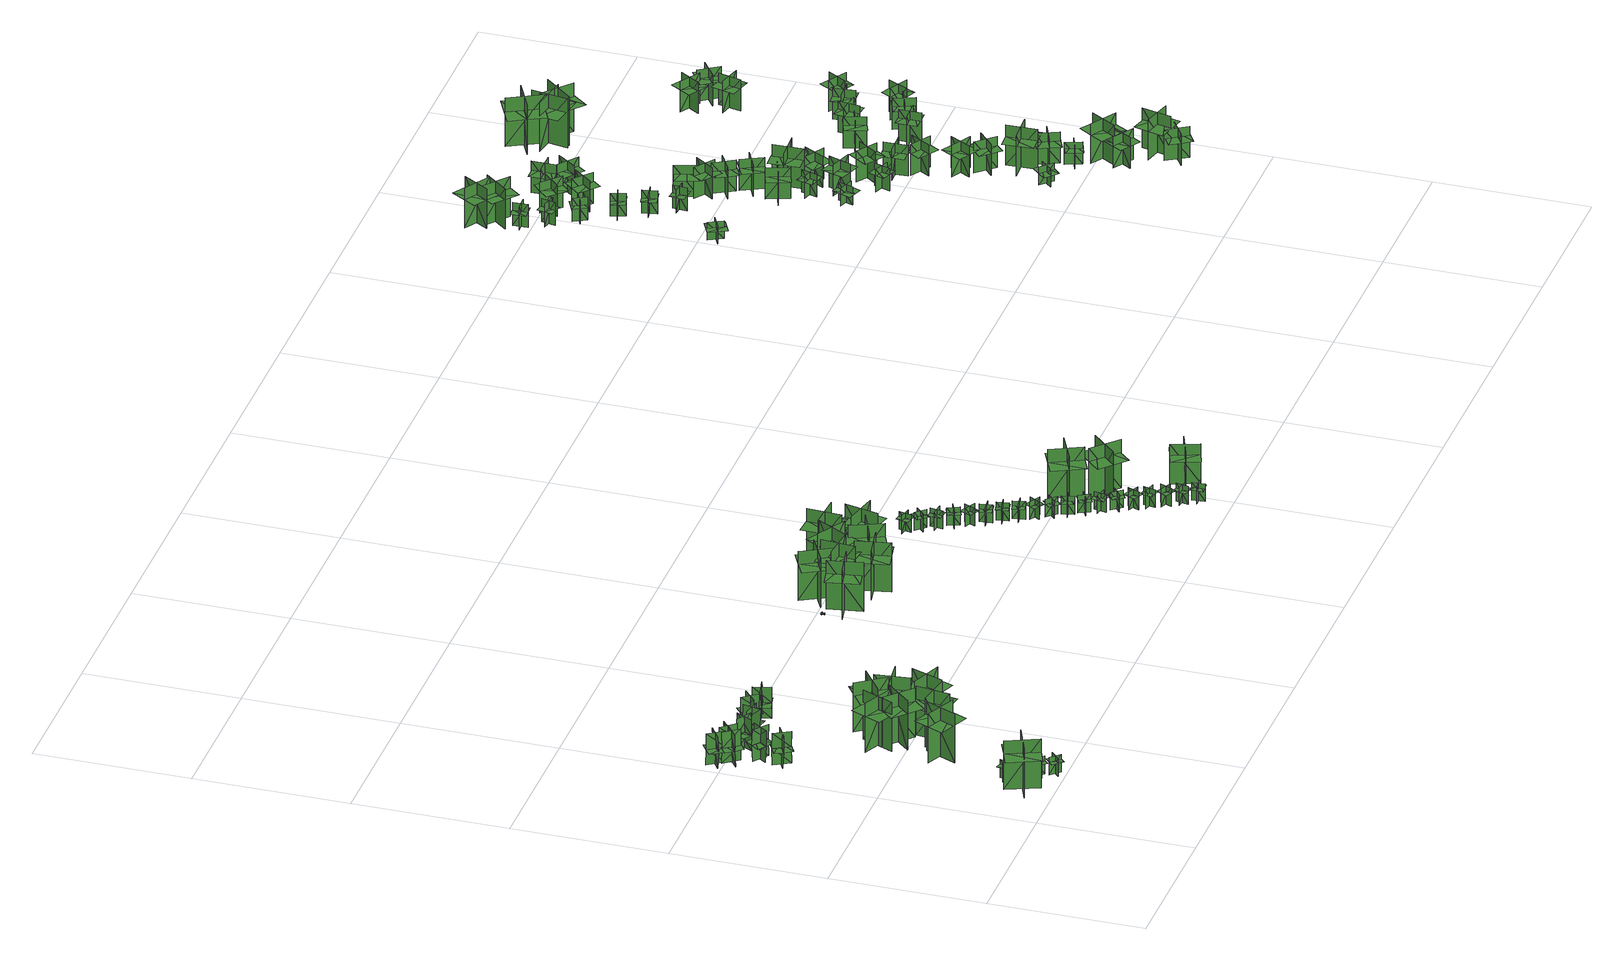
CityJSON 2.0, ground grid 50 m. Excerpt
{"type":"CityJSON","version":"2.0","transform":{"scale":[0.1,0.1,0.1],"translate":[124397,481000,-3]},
"CityObjects":{
"tree1":{"type":"SolitaryVegetationObject","geometry":[{"type":"MultiSurface","lod":"1","boundaries":[[[0,1,2]],[[0,2,3]],[[4,5,6]],[[4,6,7]],[[8,9,10]],[[8,10,11]],[[8,11,12]],[[8,12,13]]]}]},
"tree2":{"type":"SolitaryVegetationObject","geometry":[{"type":"MultiSurface","lod":"1","boundaries":[[[14,15,16]],[[14,16,17]],[[18,19,20]],[[18,20,21]],[[22,23,24]],[[22,24,25]],[[22,25,26]],[[22,26,27]]]}]},
"tree3":{"type":"SolitaryVegetationObject","geometry":[{"type":"MultiSurface","lod":"1","boundaries":[[[28,29,30]],[[28,30,31]],[[32,33,34]],[[32,34,35]],[[36,37,38]],[[36,38,39]],[[36,39,40]],[[36,40,41]]]}]},
"tree4":{"type":"SolitaryVegetationObject","geometry":[{"type":"MultiSurface","lod":"1","boundaries":[[[42,43,44]],[[42,44,45]],[[46,47,48]],[[46,48,49]],[[50,51,52]],[[50,52,53]],[[50,53,54]],[[50,54,55]]]}]},
"tree5":{"type":"SolitaryVegetationObject","geometry":[{"type":"MultiSurface","lod":"1","boundaries":[[[56,57,58]],[[56,58,59]],[[60,61,62]],[[60,62,63]],[[64,65,66]],[[64,66,67]],[[64,67,68]],[[64,68,69]]]}]},
"tree6":{"type":"SolitaryVegetationObject","geometry":[{"type":"MultiSurface","lod":"1","boundaries":[[[70,71,72]],[[70,72,73]],[[74,75,76]],[[74,76,77]],[[78,79,75]],[[78,75,74]],[[80,81,71]],[[80,71,70]],[[70,71,82]],[[70,82,83]],[[70,84,85]],[[70,85,71]]]}]},
"tree7":{"type":"SolitaryVegetationObject","geometry":[{"type":"MultiSurface","lod":"1","boundaries":[[[86,87,88]],[[86,88,89]],[[90,91,92]],[[90,92,93]],[[94,95,91]],[[94,91,90]],[[96,97,87]],[[96,87,86]],[[86,87,98]],[[86,98,99]],[[86,100,101]],[[86,101,87]]]}]},
"tree8":{"type":"SolitaryVegetationObject","geometry":[{"type":"MultiSurface","lod":"1","boundaries":[[[102,103,104]],[[102,104,105]],[[106,107,108]],[[106,108,109]],[[110,111,107]],[[110,107,106]],[[112,113,103]],[[112,103,102]],[[102,103,114]],[[102,114,115]],[[102,116,117]],[[102,117,103]]]}]},
"tree9":{"type":"SolitaryVegetationObject","geometry":[{"type":"MultiSurface","lod":"1","boundaries":[[[118,119,120]],[[118,120,121]],[[122,123,124]],[[122,124,125]],[[126,127,123]],[[126,123,122]],[[128,129,119]],[[128,119,118]],[[118,119,130]],[[118,130,131]],[[118,132,133]],[[118,133,119]]]}]},
"tree10":{"type":"SolitaryVegetationObject","geometry":[{"type":"MultiSurface","lod":"1","boundaries":[[[134,135,136]],[[134,136,137]],[[138,139,140]],[[138,140,141]],[[142,143,139]],[[142,139,138]],[[144,145,135]],[[144,135,134]],[[134,135,146]],[[134,146,147]],[[134,148,149]],[[134,149,135]]]}]},
"tree11":{"type":"SolitaryVegetationObject","geometry":[{"type":"MultiSurface","lod":"1","boundaries":[[[150,151,152]],[[150,152,153]],[[154,155,156]],[[154,156,157]],[[158,159,160]],[[158,160,161]],[[158,161,162]],[[158,162,163]]]}]},
"tree12":{"type":"SolitaryVegetationObject","geometry":[{"type":"MultiSurface","lod":"1","boundaries":[[[164,165,166]],[[164,166,167]],[[168,169,170]],[[168,170,171]],[[172,173,169]],[[172,169,168]],[[174,175,165]],[[174,165,164]],[[164,165,176]],[[164,176,177]],[[164,178,179]],[[164,179,165]]]}]},
"tree13":{"type":"SolitaryVegetationObject","geometry":[{"type":"MultiSurface","lod":"1","boundaries":[[[180,181,182]],[[180,182,183]],[[184,185,186]],[[184,186,187]],[[188,189,190]],[[188,190,191]],[[188,191,192]],[[188,192,193]]]}]},
"tree14":{"type":"SolitaryVegetationObject","geometry":[{"type":"MultiSurface","lod":"1","boundaries":[[[194,195,196]],[[194,196,197]],[[198,199,200]],[[198,200,201]],[[202,203,204]],[[202,204,205]],[[202,205,206]],[[202,206,207]]]}]},
"tree15":{"type":"SolitaryVegetationObject","geometry":[{"type":"MultiSurface","lod":"1","boundaries":[[[208,209,210]],[[208,210,211]],[[212,213,214]],[[212,214,215]],[[216,217,213]],[[216,213,212]],[[218,219,209]],[[218,209,208]],[[208,209,220]],[[208,220,221]],[[208,222,223]],[[208,223,209]]]}]},
"tree16":{"type":"SolitaryVegetationObject","geometry":[{"type":"MultiSurface","lod":"1","boundaries":[[[224,225,226]],[[224,226,227]],[[228,229,230]],[[228,230,231]],[[232,233,234]],[[232,234,235]],[[232,235,236]],[[232,236,237]]]}]},
"tree17":{"type":"SolitaryVegetationObject","geometry":[{"type":"MultiSurface","lod":"1","boundaries":[[[238,239,240]],[[238,240,241]],[[242,243,244]],[[242,244,245]],[[246,247,248]],[[246,248,249]],[[246,249,250]],[[246,250,251]]]}]},
"tree18":{"type":"SolitaryVegetationObject","geometry":[{"type":"MultiSurface","lod":"1","boundaries":[[[252,253,254]],[[252,254,255]],[[256,257,258]],[[256,258,259]],[[260,261,257]],[[260,257,256]],[[262,263,253]],[[262,253,252]],[[252,253,264]],[[252,264,265]],[[252,266,267]],[[252,267,253]]]}]},
"tree19":{"type":"SolitaryVegetationObject","geometry":[{"type":"MultiSurface","lod":"1","boundaries":[[[268,269,270]],[[268,270,271]],[[272,273,274]],[[272,274,275]],[[276,277,278]],[[276,278,279]],[[276,279,280]],[[276,280,281]]]}]},
"tree20":{"type":"SolitaryVegetationObject","geometry":[{"type":"MultiSurface","lod":"1","boundaries":[[[282,283,284]],[[282,284,285]],[[286,287,288]],[[286,288,289]],[[290,291,292]],[[290,292,293]],[[290,293,294]],[[290,294,295]]]}]},
"tree21":{"type":"SolitaryVegetationObject","geometry":[{"type":"MultiSurface","lod":"1","boundaries":[[[296,297,298]],[[296,298,299]],[[300,301,302]],[[300,302,303]],[[304,305,301]],[[304,301,300]],[[306,307,297]],[[306,297,296]],[[296,297,308]],[[296,308,309]],[[296,310,311]],[[296,311,297]]]}]},
"tree22":{"type":"SolitaryVegetationObject","geometry":[{"type":"MultiSurface","lod":"1","boundaries":[[[312,313,314]],[[312,314,315]],[[316,317,318]],[[316,318,319]],[[320,321,322]],[[320,322,323]],[[320,323,324]],[[320,324,325]]]}]},
"tree23":{"type":"SolitaryVegetationObject","geometry":[{"type":"MultiSurface","lod":"1","boundaries":[[[326,327,328]],[[326,328,329]],[[330,331,332]],[[330,332,333]],[[334,335,336]],[[334,336,337]],[[334,337,338]],[[334,338,339]]]}]},
"tree24":{"type":"SolitaryVegetationObject","geometry":[{"type":"MultiSurface","lod":"1","boundaries":[[[340,341,342]],[[340,342,343]],[[344,345,346]],[[344,346,347]],[[348,349,350]],[[348,350,351]],[[348,351,352]],[[348,352,353]]]}]},
"tree25":{"type":"SolitaryVegetationObject","geometry":[{"type":"MultiSurface","lod":"1","boundaries":[[[354,355,356]],[[354,356,357]],[[358,359,360]],[[358,360,361]],[[362,363,364]],[[362,364,365]],[[362,365,366]],[[362,366,367]]]}]},
"tree26":{"type":"SolitaryVegetationObject","geometry":[{"type":"MultiSurface","lod":"1","boundaries":[[[368,369,370]],[[368,370,371]],[[372,373,374]],[[372,374,375]],[[376,377,378]],[[376,378,379]],[[376,379,380]],[[376,380,381]]]}]},
"tree27":{"type":"SolitaryVegetationObject","geometry":[{"type":"MultiSurface","lod":"1","boundaries":[[[382,383,384]],[[382,384,385]],[[386,387,388]],[[386,388,389]],[[390,391,392]],[[390,392,393]],[[390,393,394]],[[390,394,395]]]}]},
"tree28":{"type":"SolitaryVegetationObject","geometry":[{"type":"MultiSurface","lod":"1","boundaries":[[[396,397,398]],[[396,398,399]],[[400,401,402]],[[400,402,403]],[[404,405,406]],[[404,406,407]],[[404,407,408]],[[404,408,409]]]}]},
"tree29":{"type":"SolitaryVegetationObject","geometry":[{"type":"MultiSurface","lod":"1","boundaries":[[[410,411,412]],[[410,412,413]],[[414,415,416]],[[414,416,417]],[[418,419,420]],[[418,420,421]],[[418,421,422]],[[418,422,423]]]}]},
"tree30":{"type":"SolitaryVegetationObject","geometry":[{"type":"MultiSurface","lod":"1","boundaries":[[[424,425,426]],[[424,426,427]],[[428,429,430]],[[428,430,431]],[[432,433,434]],[[432,434,435]],[[432,435,436]],[[432,436,437]]]}]},
"tree31":{"type":"SolitaryVegetationObject","geometry":[{"type":"MultiSurface","lod":"1","boundaries":[[[438,439,440]],[[438,440,441]],[[442,443,444]],[[442,444,445]],[[446,447,448]],[[446,448,449]],[[446,449,450]],[[446,450,451]]]}]},
"tree32":{"type":"SolitaryVegetationObject","geometry":[{"type":"MultiSurface","lod":"1","boundaries":[[[452,453,454]],[[452,454,455]],[[456,457,458]],[[456,458,459]],[[460,461,462]],[[460,462,463]],[[460,463,464]],[[460,464,465]]]}]},
"tree33":{"type":"SolitaryVegetationObject","geometry":[{"type":"MultiSurface","lod":"1","boundaries":[[[466,467,468]],[[466,468,469]],[[470,471,472]],[[470,472,473]],[[474,475,476]],[[474,476,477]],[[474,477,478]],[[474,478,479]]]}]},
"tree34":{"type":"SolitaryVegetationObject","geometry":[{"type":"MultiSurface","lod":"1","boundaries":[[[480,481,482]],[[480,482,483]],[[484,485,486]],[[484,486,487]],[[488,489,490]],[[488,490,491]],[[488,491,492]],[[488,492,493]]]}]},
"tree35":{"type":"SolitaryVegetationObject","geometry":[{"type":"MultiSurface","lod":"1","boundaries":[[[494,495,496]],[[494,496,497]],[[498,499,500]],[[498,500,501]],[[502,503,504]],[[502,504,505]],[[502,505,506]],[[502,506,507]]]}]},
"tree36":{"type":"SolitaryVegetationObject","geometry":[{"type":"MultiSurface","lod":"1","boundaries":[[[508,509,510]],[[508,510,511]],[[512,513,514]],[[512,514,515]],[[516,517,518]],[[516,518,519]],[[516,519,520]],[[516,520,521]]]}]},
"tree37":{"type":"SolitaryVegetationObject","geometry":[{"type":"MultiSurface","lod":"1","boundaries":[[[522,523,524]],[[522,524,525]],[[526,527,528]],[[526,528,529]],[[530,531,532]],[[530,532,533]],[[530,533,534]],[[530,534,535]]]}]},
"tree38":{"type":"SolitaryVegetationObject","geometry":[{"type":"MultiSurface","lod":"1","boundaries":[[[536,537,538]],[[536,538,539]],[[540,541,542]],[[540,542,543]],[[544,545,546]],[[544,546,547]],[[544,547,548]],[[544,548,549]]]}]},
"tree39":{"type":"SolitaryVegetationObject","geometry":[{"type":"MultiSurface","lod":"1","boundaries":[[[550,551,552]],[[550,552,553]],[[554,555,556]],[[554,556,557]],[[558,559,560]],[[558,560,561]],[[558,561,562]],[[558,562,563]]]}]},
"tree40":{"type":"SolitaryVegetationObject","geometry":[{"type":"MultiSurface","lod":"1","boundaries":[[[564,565,566]],[[564,566,567]],[[568,569,570]],[[568,570,571]],[[572,573,574]],[[572,574,575]],[[572,575,576]],[[572,576,577]]]}]},
"tree41":{"type":"SolitaryVegetationObject","geometry":[{"type":"MultiSurface","lod":"1","boundaries":[[[578,579,580]],[[578,580,581]],[[582,583,584]],[[582,584,585]],[[586,587,588]],[[586,588,589]],[[586,589,590]],[[586,590,591]]]}]},
"tree42":{"type":"SolitaryVegetationObject","geometry":[{"type":"MultiSurface","lod":"1","boundaries":[[[592,593,594]],[[592,594,595]],[[596,597,598]],[[596,598,599]],[[600,601,602]],[[600,602,603]],[[600,603,604]],[[600,604,605]]]}]},
"tree43":{"type":"SolitaryVegetationObject","geometry":[{"type":"MultiSurface","lod":"1","boundaries":[[[606,607,608]],[[606,608,609]],[[610,611,612]],[[610,612,613]],[[614,615,616]],[[614,616,617]],[[614,617,618]],[[614,618,619]]]}]},
"tree44":{"type":"SolitaryVegetationObject","geometry":[{"type":"MultiSurface","lod":"1","boundaries":[[[620,621,622]],[[620,622,623]],[[624,625,626]],[[624,626,627]],[[628,629,630]],[[628,630,631]],[[628,631,632]],[[628,632,633]]]}]},
"tree45":{"type":"SolitaryVegetationObject","geometry":[{"type":"MultiSurface","lod":"1","boundaries":[[[634,635,636]],[[634,636,637]],[[638,639,640]],[[638,640,641]],[[642,643,644]],[[642,644,645]],[[642,645,646]],[[642,646,647]]]}]},
"tree46":{"type":"SolitaryVegetationObject","geometry":[{"type":"MultiSurface","lod":"1","boundaries":[[[648,649,650]],[[648,650,651]],[[652,653,654]],[[652,654,655]],[[656,657,658]],[[656,658,659]],[[656,659,660]],[[656,660,661]]]}]},
"tree47":{"type":"SolitaryVegetationObject","geometry":[{"type":"MultiSurface","lod":"1","boundaries":[[[662,663,664]],[[662,664,665]],[[666,667,668]],[[666,668,669]],[[670,671,672]],[[670,672,673]],[[670,673,674]],[[670,674,675]]]}]},
"tree48":{"type":"SolitaryVegetationObject","geometry":[{"type":"MultiSurface","lod":"1","boundaries":[[[676,677,678]],[[676,678,679]],[[680,681,682]],[[680,682,683]],[[684,685,686]],[[684,686,687]],[[684,687,688]],[[684,688,689]]]}]},
"tree49":{"type":"SolitaryVegetationObject","geometry":[{"type":"MultiSurface","lod":"1","boundaries":[[[690,691,692]],[[690,692,693]],[[694,695,696]],[[694,696,697]],[[698,699,700]],[[698,700,701]],[[698,701,702]],[[698,702,703]]]}]},
"tree50":{"type":"SolitaryVegetationObject","geometry":[{"type":"MultiSurface","lod":"1","boundaries":[[[704,705,706]],[[704,706,707]],[[708,709,710]],[[708,710,711]],[[712,713,714]],[[712,714,715]],[[712,715,716]],[[712,716,717]]]}]},
"tree51":{"type":"SolitaryVegetationObject","geometry":[{"type":"MultiSurface","lod":"1","boundaries":[[[718,719,720]],[[718,720,721]],[[722,723,724]],[[722,724,725]],[[726,727,728]],[[726,728,729]],[[726,729,730]],[[726,730,731]]]}]},
"tree52":{"type":"SolitaryVegetationObject","geometry":[{"type":"MultiSurface","lod":"1","boundaries":[[[732,733,734]],[[732,734,735]],[[736,737,738]],[[736,738,739]],[[740,741,742]],[[740,742,743]],[[740,743,744]],[[740,744,745]]]}]},
"tree53":{"type":"SolitaryVegetationObject","geometry":[{"type":"MultiSurface","lod":"1","boundaries":[[[746,747,748]],[[746,748,749]],[[750,751,752]],[[750,752,753]],[[754,755,756]],[[754,756,757]],[[754,757,758]],[[754,758,759]]]}]},
"tree54":{"type":"SolitaryVegetationObject","geometry":[{"type":"MultiSurface","lod":"1","boundaries":[[[760,761,762]],[[760,762,763]],[[764,765,766]],[[764,766,767]],[[768,769,770]],[[768,770,771]],[[768,772,773]],[[768,773,769]]]}]},
"tree55":{"type":"SolitaryVegetationObject","geometry":[{"type":"MultiSurface","lod":"1","boundaries":[[[774,775,776]],[[774,776,777]],[[778,779,780]],[[778,780,781]],[[782,783,784]],[[782,784,785]],[[782,786,787]],[[782,787,783]]]}]},
"tree56":{"type":"SolitaryVegetationObject","geometry":[{"type":"MultiSurface","lod":"1","boundaries":[[[788,789,790]],[[788,790,791]],[[792,793,794]],[[792,794,795]],[[796,797,798]],[[796,798,799]],[[796,799,800]],[[796,800,801]]]}]},
"tree57":{"type":"SolitaryVegetationObject","geometry":[{"type":"MultiSurface","lod":"1","boundaries":[[[802,803,804]],[[802,804,805]],[[806,807,808]],[[806,808,809]],[[810,811,812]],[[810,812,813]],[[810,813,814]],[[810,814,815]]]}]},
"tree58":{"type":"SolitaryVegetationObject","geometry":[{"type":"MultiSurface","lod":"1","boundaries":[[[816,817,818]],[[816,818,819]],[[820,821,822]],[[820,822,823]],[[824,825,826]],[[824,826,827]],[[824,828,829]],[[824,829,825]]]}]},
"tree59":{"type":"SolitaryVegetationObject","geometry":[{"type":"MultiSurface","lod":"1","boundaries":[[[830,831,832]],[[830,832,833]],[[834,835,836]],[[834,836,837]],[[838,839,840]],[[838,840,841]],[[838,842,843]],[[838,843,839]]]}]},
"tree60":{"type":"SolitaryVegetationObject","geometry":[{"type":"MultiSurface","lod":"1","boundaries":[[[844,845,846]],[[844,846,847]],[[848,849,850]],[[848,850,851]],[[852,853,854]],[[852,854,855]],[[852,856,857]],[[852,857,853]]]}]},
"tree61":{"type":"SolitaryVegetationObject","geometry":[{"type":"MultiSurface","lod":"1","boundaries":[[[858,859,860]],[[858,860,861]],[[862,863,864]],[[862,864,865]],[[866,867,868]],[[866,868,869]],[[866,869,870]],[[866,870,871]]]}]},
"tree62":{"type":"SolitaryVegetationObject","geometry":[{"type":"MultiSurface","lod":"1","boundaries":[[[872,873,874]],[[872,874,875]],[[876,877,878]],[[876,878,879]],[[880,881,882]],[[880,882,883]],[[880,884,885]],[[880,885,881]]]}]},
"tree63":{"type":"SolitaryVegetationObject","geometry":[{"type":"MultiSurface","lod":"1","boundaries":[[[886,887,888]],[[886,888,889]],[[890,891,892]],[[890,892,893]],[[894,895,896]],[[894,896,897]],[[894,897,898]],[[894,898,899]]]}]},
"tree64":{"type":"SolitaryVegetationObject","geometry":[{"type":"MultiSurface","lod":"1","boundaries":[[[900,901,902]],[[900,902,903]],[[904,905,906]],[[904,906,907]],[[908,909,910]],[[908,910,911]],[[908,911,912]],[[908,912,913]]]}]},
"tree65":{"type":"SolitaryVegetationObject","geometry":[{"type":"MultiSurface","lod":"1","boundaries":[[[914,915,916]],[[914,916,917]],[[918,919,920]],[[918,920,921]],[[922,923,924]],[[922,924,925]],[[922,925,926]],[[922,926,927]]]}]},
"tree66":{"type":"SolitaryVegetationObject","geometry":[{"type":"MultiSurface","lod":"1","boundaries":[[[928,929,930]],[[928,930,931]],[[932,933,934]],[[932,934,935]],[[936,937,938]],[[936,938,939]],[[936,939,940]],[[936,940,941]]]}]},
"tree67":{"type":"SolitaryVegetationObject","geometry":[{"type":"MultiSurface","lod":"1","boundaries":[[[942,943,944]],[[942,944,945]],[[946,947,948]],[[946,948,949]],[[950,951,952]],[[950,952,953]],[[950,953,954]],[[950,954,955]]]}]},
"tree68":{"type":"SolitaryVegetationObject","geometry":[{"type":"MultiSurface","lod":"1","boundaries":[[[956,957,958]],[[956,958,959]],[[960,961,962]],[[960,962,963]],[[964,965,966]],[[964,966,967]],[[964,967,968]],[[964,968,969]]]}]},
"tree69":{"type":"SolitaryVegetationObject","geometry":[{"type":"MultiSurface","lod":"1","boundaries":[[[970,971,972]],[[970,972,973]],[[974,975,976]],[[974,976,977]],[[978,979,980]],[[978,980,981]],[[978,981,982]],[[978,982,983]]]}]},
"tree70":{"type":"SolitaryVegetationObject","geometry":[{"type":"MultiSurface","lod":"1","boundaries":[[[984,985,986]],[[984,986,987]],[[988,989,990]],[[988,990,991]],[[992,993,994]],[[992,994,995]],[[992,995,996]],[[992,996,997]]]}]},
"tree71":{"type":"SolitaryVegetationObject","geometry":[{"type":"MultiSurface","lod":"1","boundaries":[[[998,999,1000]],[[998,1000,1001]],[[1002,1003,1004]],[[1002,1004,1005]],[[1006,1007,1008]],[[1006,1008,1009]],[[1006,1009,1010]],[[1006,1010,1011]]]}]},
"tree72":{"type":"SolitaryVegetationObject","geometry":[{"type":"MultiSurface","lod":"1","boundaries":[[[1012,1013,1014]],[[1012,1014,1015]],[[1016,1017,1018]],[[1016,1018,1019]],[[1020,1021,1022]],[[1020,1022,1023]],[[1020,1023,1024]],[[1020,1024,1025]]]}]},
"tree73":{"type":"SolitaryVegetationObject","geometry":[{"type":"MultiSurface","lod":"1","boundaries":[[[1026,1027,1028]],[[1026,1028,1029]],[[1030,1031,1032]],[[1030,1032,1033]],[[1034,1035,1036]],[[1034,1036,1037]],[[1034,1037,1038]],[[1034,1038,1039]]]}]},
"tree74":{"type":"SolitaryVegetationObject","geometry":[{"type":"MultiSurface","lod":"1","boundaries":[[[1040,1041,1042]],[[1040,1042,1043]],[[1044,1045,1046]],[[1044,1046,1047]],[[1048,1049,1050]],[[1048,1050,1051]],[[1048,1051,1052]],[[1048,1052,1053]]]}]},
"tree75":{"type":"SolitaryVegetationObject","geometry":[{"type":"MultiSurface","lod":"1","boundaries":[[[1054,1055,1056]],[[1054,1056,1057]],[[1058,1059,1060]],[[1058,1060,1061]],[[1062,1063,1064]],[[1062,1064,1065]],[[1062,1065,1066]],[[1062,1066,1067]]]}]},
"tree76":{"type":"SolitaryVegetationObject","geometry":[{"type":"MultiSurface","lod":"1","boundaries":[[[1068,1069,1070]],[[1068,1070,1071]],[[1072,1073,1074]],[[1072,1074,1075]],[[1076,1077,1078]],[[1076,1078,1079]],[[1076,1079,1080]],[[1076,1080,1081]]]}]},
"tree77":{"type":"SolitaryVegetationObject","geometry":[{"type":"MultiSurface","lod":"1","boundaries":[[[1082,1083,1084]],[[1082,1084,1085]],[[1086,1087,1088]],[[1086,1088,1089]],[[1090,1091,1092]],[[1090,1092,1093]],[[1090,1093,1094]],[[1090,1094,1095]]]}]},
"tree78":{"type":"SolitaryVegetationObject","geometry":[{"type":"MultiSurface","lod":"1","boundaries":[[[1096,1097,1098]],[[1096,1098,1099]],[[1100,1101,1102]],[[1100,1102,1103]],[[1104,1105,1106]],[[1104,1106,1107]],[[1104,1107,1108]],[[1104,1108,1109]]]}]},
"tree79":{"type":"SolitaryVegetationObject","geometry":[{"type":"MultiSurface","lod":"1","boundaries":[[[1110,1111,1112]],[[1110,1112,1113]],[[1114,1115,1116]],[[1114,1116,1117]],[[1118,1119,1120]],[[1118,1120,1121]],[[1118,1121,1122]],[[1118,1122,1123]]]}]},
"tree80":{"type":"SolitaryVegetationObject","geometry":[{"type":"MultiSurface","lod":"1","boundaries":[[[1124,1125,1126]],[[1124,1126,1127]],[[1128,1129,1130]],[[1128,1130,1131]],[[1132,1133,1134]],[[1132,1134,1135]],[[1132,1135,1136]],[[1132,1136,1137]]]}]},
"tree81":{"type":"SolitaryVegetationObject","geometry":[{"type":"MultiSurface","lod":"1","boundaries":[[[1138,1139,1140]],[[1138,1140,1141]],[[1142,1143,1144]],[[1142,1144,1145]],[[1146,1147,1148]],[[1146,1148,1149]],[[1146,1149,1150]],[[1146,1150,1151]]]}]},
"tree82":{"type":"SolitaryVegetationObject","geometry":[{"type":"MultiSurface","lod":"1","boundaries":[[[1152,1153,1154]],[[1152,1154,1155]],[[1156,1157,1158]],[[1156,1158,1159]],[[1160,1161,1162]],[[1160,1162,1163]],[[1160,1163,1164]],[[1160,1164,1165]]]}]},
"tree83":{"type":"SolitaryVegetationObject","geometry":[{"type":"MultiSurface","lod":"1","boundaries":[[[1166,1167,1168]],[[1166,1168,1169]],[[1170,1171,1172]],[[1170,1172,1173]],[[1174,1175,1176]],[[1174,1176,1177]],[[1174,1177,1178]],[[1174,1178,1179]]]}]},
"tree84":{"type":"SolitaryVegetationObject","geometry":[{"type":"MultiSurface","lod":"1","boundaries":[[[1180,1181,1182]],[[1180,1182,1183]],[[1184,1185,1186]],[[1184,1186,1187]],[[1188,1189,1190]],[[1188,1190,1191]],[[1188,1191,1192]],[[1188,1192,1193]]]}]},
"tree85":{"type":"SolitaryVegetationObject","geometry":[{"type":"MultiSurface","lod":"1","boundaries":[[[1194,1195,1196]],[[1194,1196,1197]],[[1198,1199,1200]],[[1198,1200,1201]],[[1202,1203,1204]],[[1202,1204,1205]],[[1202,1205,1206]],[[1202,1206,1207]]]}]},
"tree86":{"type":"SolitaryVegetationObject","geometry":[{"type":"MultiSurface","lod":"1","boundaries":[[[1208,1209,1210]],[[1208,1210,1211]],[[1212,1213,1214]],[[1212,1214,1215]],[[1216,1217,1218]],[[1216,1218,1219]],[[1216,1219,1220]],[[1216,1220,1221]]]}]},
"tree87":{"type":"SolitaryVegetationObject","geometry":[{"type":"MultiSurface","lod":"1","boundaries":[[[1222,1223,1224]],[[1222,1224,1225]],[[1226,1227,1228]],[[1226,1228,1229]],[[1230,1231,1232]],[[1230,1232,1233]],[[1230,1233,1234]],[[1230,1234,1235]]]}]},
"tree88":{"type":"SolitaryVegetationObject","geometry":[{"type":"MultiSurface","lod":"1","boundaries":[[[1236,1237,1238]],[[1236,1238,1239]],[[1240,1241,1242]],[[1240,1242,1243]],[[1244,1245,1246]],[[1244,1246,1247]],[[1244,1247,1248]],[[1244,1248,1249]]]}]},
"tree89":{"type":"SolitaryVegetationObject","geometry":[{"type":"MultiSurface","lod":"1","boundaries":[[[1250,1251,1252]],[[1250,1252,1253]],[[1254,1255,1256]],[[1254,1256,1257]],[[1258,1259,1260]],[[1258,1260,1261]],[[1258,1261,1262]],[[1258,1262,1263]]]}]},
"tree90":{"type":"SolitaryVegetationObject","geometry":[{"type":"MultiSurface","lod":"1","boundaries":[[[1264,1265,1266]],[[1264,1266,1267]],[[1268,1269,1270]],[[1268,1270,1271]],[[1272,1273,1274]],[[1272,1274,1275]],[[1272,1275,1276]],[[1272,1276,1277]]]}]},
"tree91":{"type":"SolitaryVegetationObject","geometry":[{"type":"MultiSurface","lod":"1","boundaries":[[[1278,1279,1280]],[[1278,1280,1281]],[[1282,1283,1284]],[[1282,1284,1285]],[[1286,1287,1288]],[[1286,1288,1289]],[[1286,1289,1290]],[[1286,1290,1291]]]}]},
"tree92":{"type":"SolitaryVegetationObject","geometry":[{"type":"MultiSurface","lod":"1","boundaries":[[[1292,1293,1294]],[[1292,1294,1295]],[[1296,1297,1298]],[[1296,1298,1299]],[[1300,1301,1302]],[[1300,1302,1303]],[[1300,1303,1304]],[[1300,1304,1305]]]}]},
"tree93":{"type":"SolitaryVegetationObject","geometry":[{"type":"MultiSurface","lod":"1","boundaries":[[[1306,1307,1308]],[[1306,1308,1309]],[[1310,1311,1312]],[[1310,1312,1313]],[[1314,1315,1316]],[[1314,1316,1317]],[[1314,1317,1318]],[[1314,1318,1319]]]}]},
"tree94":{"type":"SolitaryVegetationObject","geometry":[{"type":"MultiSurface","lod":"1","boundaries":[[[1320,1321,1322]],[[1320,1322,1323]],[[1324,1325,1326]],[[1324,1326,1327]],[[1328,1329,1330]],[[1328,1330,1331]],[[1328,1331,1332]],[[1328,1332,1333]]]}]},
"tree95":{"type":"SolitaryVegetationObject","geometry":[{"type":"MultiSurface","lod":"1","boundaries":[[[1334,1335,1336]],[[1334,1336,1337]],[[1338,1339,1340]],[[1338,1340,1341]],[[1342,1343,1344]],[[1342,1344,1345]],[[1342,1345,1346]],[[1342,1346,1347]]]}]},
"tree96":{"type":"SolitaryVegetationObject","geometry":[{"type":"MultiSurface","lod":"1","boundaries":[[[1348,1349,1350]],[[1348,1350,1351]],[[1352,1353,1354]],[[1352,1354,1355]],[[1356,1357,1358]],[[1356,1358,1359]],[[1356,1359,1360]],[[1356,1360,1361]]]}]},
"tree97":{"type":"SolitaryVegetationObject","geometry":[{"type":"MultiSurface","lod":"1","boundaries":[[[1362,1363,1364]],[[1362,1364,1365]],[[1366,1367,1368]],[[1366,1368,1369]],[[1370,1371,1372]],[[1370,1372,1373]],[[1370,1373,1374]],[[1370,1374,1375]]]}]},
"tree98":{"type":"SolitaryVegetationObject","geometry":[{"type":"MultiSurface","lod":"1","boundaries":[[[1376,1377,1378]],[[1376,1378,1379]],[[1380,1381,1382]],[[1380,1382,1383]],[[1384,1385,1386]],[[1384,1386,1387]],[[1384,1387,1388]],[[1384,1388,1389]]]}]},
"tree99":{"type":"SolitaryVegetationObject","geometry":[{"type":"MultiSurface","lod":"1","boundaries":[[[1390,1391,1392]],[[1390,1392,1393]],[[1394,1395,1396]],[[1394,1396,1397]],[[1398,1399,1400]],[[1398,1400,1401]],[[1398,1401,1402]],[[1398,1402,1403]]]}]},
"tree100":{"type":"SolitaryVegetationObject","geometry":[{"type":"MultiSurface","lod":"1","boundaries":[[[1404,1405,1406]],[[1404,1406,1407]],[[1408,1409,1410]],[[1408,1410,1411]],[[1412,1413,1414]],[[1412,1414,1415]],[[1412,1415,1416]],[[1412,1416,1417]]]}]},
"tree101":{"type":"SolitaryVegetationObject","geometry":[{"type":"MultiSurface","lod":"1","boundaries":[[[1418,1419,1420]],[[1418,1420,1421]],[[1422,1423,1424]],[[1422,1424,1425]],[[1426,1427,1428]],[[1426,1428,1429]],[[1426,1429,1430]],[[1426,1430,1431]]]}]},
"tree102":{"type":"SolitaryVegetationObject","geometry":[{"type":"MultiSurface","lod":"1","boundaries":[[[1432,1433,1434]],[[1432,1434,1435]],[[1436,1437,1438]],[[1436,1438,1439]],[[1440,1441,1442]],[[1440,1442,1443]],[[1440,1443,1444]],[[1440,1444,1445]]]}]}
},
"vertices":[
[239,123,10],[135,79,10],[135,79,180],[239,123,180],[163,153,10],[206,49,10],[206,49,180],[163,153,180],[163,153,135],[113,132,135],[156,28,135],[206,49,135],[256,70,135],[213,174,135],
[204,169,11],[244,160,11],[244,160,73],[204,169,73],[220,144,11],[229,184,11],[229,184,73],[220,144,73],[220,144,57],[239,139,57],[248,179,57],[229,184,57],[210,189,57],[201,149,57],
[238,104,11],[263,136,11],[263,136,73],[238,104,73],[268,107,11],[235,133,11],[235,133,73],[268,107,73],[268,107,57],[280,123,57],[247,148,57],[235,133,57],[223,117,57],[255,92,57],
[258,63,11],[288,91,11],[288,91,73],[258,63,73],[288,63,11],[260,92,11],[260,92,73],[288,63,73],[288,63,57],[303,76,57],[274,106,57],[260,92,57],[246,79,57],[274,49,57],
[314,47,11],[284,19,11],[284,19,73],[314,47,73],[284,48,11],[312,18,11],[312,18,73],[284,48,73],[284,48,57],[269,35,57],[297,5,57],[312,18,57],[326,31,57],[298,61,57],
[64,998,67],[31,1047,67],[6,1030,67],[38,981,67],[24,1005,67],[73,1038,67],[71,1041,122],[22,1008,122],[22,1008,13],[71,1041,13],[66,999,13],[34,1049,13],[31,1047,122],[64,998,122],[89,1014,67],[57,1064,67],
[133,847,68],[81,819,68],[95,792,69],[147,820,69],[122,808,68],[94,860,68],[91,858,123],[119,806,123],[119,806,14],[91,858,14],[132,850,14],[79,822,14],[81,819,123],[133,847,123],[119,874,69],[66,846,69],
[45,962,68],[93,997,68],[75,1022,69],[27,987,69],[50,1003,68],[86,955,68],[89,957,123],[53,1005,123],[53,1005,14],[89,957,14],[47,960,14],[94,995,14],[93,997,123],[45,962,123],[63,938,69],[111,973,69],
[135,928,69],[99,880,69],[124,862,69],[160,909,69],[142,887,69],[94,923,69],[92,920,123],[140,884,123],[140,884,14],[92,920,14],[133,929,14],[97,882,14],[99,880,123],[135,928,123],[111,946,69],[75,899,69],
[117,976,68],[79,1021,68],[55,1002,68],[93,956,68],[76,979,68],[121,1017,68],[119,1019,122],[73,981,122],[73,981,13],[119,1019,13],[119,977,13],[80,1023,13],[79,1021,122],[117,976,122],[140,995,68],[102,1041,68],
[274,341,9],[320,444,9],[320,444,179],[274,341,179],[351,371,9],[248,417,9],[248,417,179],[351,371,179],[351,371,135],[373,421,135],[270,466,135],[248,417,135],[226,367,135],[329,322,135],
[147,942,70],[175,994,70],[148,1009,70],[120,957,70],[134,981,70],[187,953,70],[188,956,124],[136,984,124],[136,984,15],[188,956,15],[149,941,15],[177,993,15],[175,994,124],[147,942,124],[174,928,70],[202,980,70],
[324,644,12],[278,541,12],[278,541,182],[324,644,182],[247,614,12],[350,568,12],[350,568,182],[247,614,182],[247,614,137],[225,564,137],[328,519,137],[350,568,137],[372,618,137],[269,663,137],
[294,495,15],[370,577,15],[370,577,185],[294,495,185],[376,498,15],[293,575,15],[293,575,185],[376,498,185],[376,498,140],[412,538,140],[330,615,140],[293,575,140],[256,535,140],[339,459,140],
[191,970,68],[249,957,68],[256,987,69],[198,1000,69],[225,993,68],[212,935,68],[216,934,123],[229,992,123],[229,992,14],[216,934,14],[190,967,14],[248,955,14],[249,957,123],[191,970,123],[184,940,69],[243,928,69],
[444,434,11],[333,452,11],[333,452,181],[444,434,181],[395,500,11],[378,389,11],[378,389,181],[395,500,181],[395,500,136],[342,509,136],[324,397,136],[378,389,136],[431,381,136],[449,492,136],
[352,685,13],[418,594,13],[418,594,183],[352,685,183],[339,604,13],[431,670,13],[431,670,183],[339,604,183],[339,604,139],[371,560,139],[462,626,139],[431,670,139],[399,714,139],[307,648,139],
[312,1010,68],[267,971,68],[286,948,68],[332,986,68],[309,968,68],[271,1014,68],[269,1012,122],[307,966,122],[307,966,13],[269,1012,13],[311,1011,13],[265,973,13],[267,971,122],[312,1010,122],[293,1033,68],[247,995,68],
[425,527,17],[412,639,17],[412,639,187],[425,527,187],[476,592,17],[364,579,17],[364,579,187],[476,592,187],[476,592,143],[470,646,143],[358,633,143],[364,579,143],[370,525,143],[482,538,143],
[419,513,10],[524,473,10],[524,473,180],[419,513,180],[453,438,10],[493,543,10],[493,543,180],[453,438,180],[453,438,136],[504,419,136],[544,524,136],[493,543,136],[442,562,136],[402,457,136],
[353,941,68],[340,999,68],[310,992,68],[323,934,68],[318,962,68],[376,975,68],[375,979,122],[317,966,122],[317,966,13],[375,979,13],[355,942,13],[342,1000,13],[340,999,122],[353,941,122],[382,948,68],[369,1006,68],
[991,975,15],[998,975,15],[998,986,15],[991,986,15],[994,975,18],[994,975,11],[994,986,11],[994,986,18],[994,983,18],[998,983,18],[998,983,11],[994,983,11],[991,983,11],[991,983,18],
[1037,866,19],[1016,976,19],[1016,976,189],[1037,866,189],[1083,934,19],[972,913,19],[972,913,189],[1083,934,189],[1083,934,144],[1072,987,144],[962,966,144],[972,913,144],[982,859,144],[1093,881,144],
[1134,1052,11],[1034,1000,11],[1034,1000,181],[1134,1052,181],[1055,1076,11],[1107,976,11],[1107,976,181],[1055,1076,181],[1055,1076,137],[1007,1051,137],[1059,951,137],[1107,976,137],[1155,1001,137],[1103,1101,137],
[1118,1026,26],[1109,914,26],[1109,914,196],[1118,1026,196],[1056,973,26],[1168,963,26],[1168,963,196],[1056,973,196],[1056,973,151],[1051,919,151],[1163,909,151],[1168,963,151],[1173,1017,151],[1060,1027,151],
[1222,885,17],[1111,864,17],[1111,864,187],[1222,885,187],[1153,931,17],[1175,820,17],[1175,820,187],[1153,931,187],[1153,931,143],[1100,921,143],[1122,810,143],[1175,820,143],[1228,831,143],[1206,941,143],
[1152,1046,22],[1251,992,22],[1251,992,192],[1152,1046,192],[1176,967,22],[1230,1066,22],[1230,1066,192],[1176,967,192],[1176,967,148],[1223,941,148],[1278,1040,148],[1230,1066,148],[1183,1092,148],[1128,994,148],
[1309,945,19],[1205,901,19],[1205,901,189],[1309,945,189],[1232,975,19],[1277,872,19],[1277,872,189],[1232,975,189],[1232,975,145],[1183,954,145],[1227,851,145],[1277,872,145],[1327,893,145],[1282,997,145],
[1345,1063,21],[1233,1069,21],[1233,1069,191],[1345,1063,191],[1290,1124,21],[1284,1011,21],[1284,1011,191],[1290,1124,191],[1290,1124,147],[1235,1127,147],[1230,1014,147],[1284,1011,147],[1338,1009,147],[1344,1121,147],
[1284,982,19],[1394,956,19],[1394,956,189],[1284,982,189],[1328,912,19],[1353,1022,19],[1353,1022,189],[1328,912,189],[1328,912,145],[1381,900,145],[1406,1010,145],[1353,1022,145],[1301,1034,145],[1276,924,145],
[1511,894,19],[1551,886,19],[1551,886,81],[1511,894,81],[1527,869,19],[1536,909,19],[1536,909,81],[1527,869,81],[1527,869,65],[1546,865,65],[1555,905,65],[1536,909,65],[1516,913,65],[1508,873,65],
[1570,833,20],[1542,863,20],[1542,863,82],[1570,833,82],[1570,863,20],[1541,835,20],[1541,835,82],[1570,863,82],[1570,863,66],[1557,878,66],[1527,850,66],[1541,835,66],[1554,821,66],[1584,849,66],
[1600,802,20],[1559,806,20],[1559,806,82],[1600,802,82],[1581,825,20],[1576,784,20],[1576,784,82],[1581,825,82],[1581,825,66],[1561,827,66],[1557,786,66],[1576,784,66],[1596,782,66],[1601,823,66],
[1585,752,20],[1623,768,20],[1623,768,82],[1585,752,82],[1613,741,20],[1597,779,20],[1597,779,82],[1613,741,82],[1613,741,66],[1631,749,66],[1616,786,66],[1597,779,66],[1579,771,66],[1595,733,66],
[1647,707,20],[1610,724,20],[1610,724,81],[1647,707,81],[1637,735,20],[1619,698,20],[1619,698,81],[1637,735,81],[1637,735,65],[1619,743,65],[1601,706,65],[1619,698,65],[1637,689,65],[1655,726,65],
[1650,693,19],[1656,652,19],[1656,652,81],[1650,693,81],[1632,669,19],[1673,674,19],[1673,674,81],[1632,669,81],[1632,669,65],[1635,649,65],[1676,655,65],[1673,674,65],[1670,694,65],[1630,688,65],
[1657,625,19],[1697,632,19],[1697,632,81],[1657,625,81],[1681,608,19],[1675,648,19],[1675,648,81],[1681,608,81],[1681,608,65],[1701,611,65],[1694,651,65],[1675,648,65],[1655,645,65],[1662,605,65],
[1697,604,19],[1704,564,19],[1704,564,81],[1697,604,81],[1680,580,19],[1721,587,19],[1721,587,81],[1680,580,81],[1680,580,65],[1684,560,65],[1724,568,65],[1721,587,65],[1717,606,65],[1677,599,65],
[1736,559,19],[1715,524,19],[1715,524,81],[1736,559,81],[1707,552,19],[1742,531,19],[1742,531,81],[1707,552,81],[1707,552,64],[1697,535,64],[1732,514,64],[1742,531,64],[1752,548,64],[1717,569,64],
[1736,512,19],[1763,482,19],[1763,482,80],[1736,512,80],[1734,483,19],[1765,510,19],[1765,510,80],[1734,483,80],[1734,483,64],[1747,468,64],[1778,495,64],[1765,510,64],[1752,524,64],[1721,497,64],
[1779,433,18],[1770,473,18],[1770,473,80],[1779,433,80],[1795,458,18],[1755,449,18],[1755,449,80],[1795,458,80],[1795,458,64],[1791,478,64],[1751,469,64],[1755,449,64],[1759,430,64],[1799,439,64],
[1788,427,18],[1808,391,18],[1808,391,80],[1788,427,80],[1780,398,18],[1816,418,18],[1816,418,80],[1780,398,80],[1780,398,64],[1789,381,64],[1825,400,64],[1816,418,64],[1807,435,64],[1771,416,64],
[1843,361,18],[1803,369,18],[1803,369,80],[1843,361,80],[1826,386,18],[1818,346,18],[1818,346,80],[1826,386,80],[1826,386,64],[1806,390,64],[1799,349,64],[1818,346,64],[1838,342,64],[1845,382,64],
[1831,310,18],[1864,335,18],[1864,335,79],[1831,310,79],[1860,306,18],[1836,339,18],[1836,339,79],[1860,306,79],[1860,306,63],[1876,318,63],[1852,351,63],[1836,339,63],[1820,327,63],[1844,294,63],
[1852,286,17],[1890,270,17],[1890,270,79],[1852,286,79],[1863,258,17],[1879,296,17],[1879,296,79],[1863,258,79],[1863,258,63],[1881,251,63],[1897,288,63],[1879,296,63],[1861,304,63],[1845,266,63],
[1890,214,17],[1899,254,17],[1899,254,79],[1890,214,79],[1915,230,17],[1875,239,17],[1875,239,79],[1915,230,79],[1915,230,63],[1920,249,63],[1880,259,63],[1875,239,63],[1871,220,63],[1911,211,63],
[1928,209,17],[1912,171,17],[1912,171,79],[1928,209,79],[1900,198,17],[1938,182,17],[1938,182,79],[1900,198,79],[1900,198,63],[1892,180,63],[1930,163,63],[1938,182,63],[1945,200,63],[1908,216,63],
[1923,150,17],[1963,142,17],[1963,142,79],[1923,150,79],[1939,126,17],[1948,166,17],[1948,166,79],[1939,126,79],[1939,126,62],[1959,122,62],[1967,162,62],[1948,166,62],[1928,170,62],[1920,129,62],
[1969,82,17],[1967,123,17],[1967,123,78],[1969,82,78],[1989,104,17],[1948,102,17],[1948,102,78],[1989,104,78],[1989,104,62],[1988,124,62],[1947,122,62],[1948,102,62],[1949,82,62],[1990,85,62],
[1927,513,16],[1825,465,16],[1825,465,186],[1927,513,186],[1849,540,16],[1897,438,16],[1897,438,186],[1849,540,186],[1849,540,141],[1800,517,141],[1848,415,141],[1897,438,141],[1946,461,141],[1898,563,141],
[1974,347,15],[1892,424,15],[1892,424,185],[1974,347,185],[1971,429,15],[1894,347,15],[1894,347,185],[1971,429,185],[1971,429,141],[1932,466,141],[1854,384,141],[1894,347,141],[1933,309,141],[2011,392,141],
[2008,156,15],[2095,188,15],[2095,188,154],[2008,156,154],[2070,128,15],[2038,215,15],[2038,215,154],[2070,128,154],[2070,128,117],[2111,143,117],[2080,230,117],[2038,215,117],[1997,200,117],[2028,113,117],
[3014,1950,37],[3014,1950,99],[2967,1926,99],[2967,1926,37],[3002,1916,37],[3002,1916,99],[2979,1962,99],[2979,1962,37],[3006,1909,79],[3030,1921,79],[3001,1978,79],[2977,1966,79],[2953,1954,79],[2982,1897,79],
[2946,2530,19],[2899,2528,19],[2899,2528,98],[2946,2530,98],[2919,2555,19],[2921,2507,19],[2921,2507,98],[2919,2555,98],[2919,2555,72],[2921,2507,72],[2947,2509,72],[2945,2556,72],[2893,2554,72],[2895,2506,72],
[2969,2480,18],[2958,2434,18],[2958,2434,97],[2969,2480,97],[2938,2461,18],[2984,2450,18],[2984,2450,97],[2938,2461,97],[2938,2461,71],[2984,2450,71],[2990,2476,71],[2944,2486,71],[2932,2436,71],[2978,2425,71],
[2858,2687,21],[2943,2635,21],[2943,2635,159],[2858,2687,159],[2873,2623,21],[2926,2707,21],[2926,2707,159],[2873,2623,159],[2873,2623,120],[2915,2596,120],[2968,2681,120],[2926,2707,120],[2883,2733,120],[2831,2649,120],
[2952,2646,20],[2890,2569,20],[2890,2569,159],[2952,2646,159],[2886,2640,20],[2964,2577,20],[2964,2577,159],[2886,2640,159],[2886,2640,120],[2855,2601,120],[2932,2538,120],[2964,2577,120],[2995,2615,120],[2918,2678,120],
[3020,2351,17],[2998,2393,17],[2998,2393,96],[3020,2351,96],[3031,2386,17],[2989,2364,17],[2989,2364,96],[3031,2386,96],[3031,2386,71],[2989,2364,71],[3001,2341,71],[3043,2363,71],[3019,2409,71],[2977,2387,71],
[3042,2264,18],[3088,2277,18],[3088,2277,96],[3042,2264,96],[3074,2247,18],[3061,2292,18],[3061,2292,96],[3074,2247,96],[3074,2247,71],[3061,2292,71],[3036,2285,71],[3049,2240,71],[3099,2253,71],[3086,2299,71],
[3087,2182,17],[3134,2190,17],[3134,2190,96],[3087,2182,96],[3117,2161,17],[3108,2208,17],[3108,2208,96],[3117,2161,96],[3117,2161,70],[3108,2208,70],[3083,2203,70],[3092,2156,70],[3143,2166,70],[3134,2213,70],
[3059,2496,22],[3004,2442,22],[3004,2442,130],[3059,2496,130],[3007,2497,22],[3061,2442,22],[3061,2442,130],[3007,2497,129],[3007,2497,99],[2979,2469,99],[3034,2414,99],[3061,2442,99],[3089,2469,99],[3035,2524,99],
[3134,2108,19],[3181,2104,19],[3181,2104,98],[3134,2108,98],[3157,2080,19],[3161,2128,19],[3161,2128,98],[3157,2080,98],[3157,2080,72],[3161,2128,72],[3136,2130,72],[3132,2083,72],[3183,2078,72],[3187,2125,72],
[3059,2357,22],[3109,2416,22],[3109,2416,130],[3059,2357,130],[3110,2361,22],[3052,2411,22],[3052,2411,130],[3110,2361,130],[3110,2361,100],[3136,2390,100],[3077,2441,100],[3052,2411,100],[3026,2382,100],[3085,2331,100],
[3386,1636,10],[3386,1636,72],[3335,1653,72],[3335,1653,10],[3353,1621,10],[3353,1621,72],[3370,1670,72],[3370,1670,10],[3351,1613,51],[3376,1605,51],[3397,1665,51],[3371,1674,51],[3346,1682,51],[3325,1622,51],
[3340,1855,19],[3267,1829,19],[3267,1829,127],[3340,1855,127],[3293,1878,19],[3319,1805,19],[3319,1805,127],[3293,1878,127],[3293,1878,97],[3257,1865,97],[3283,1792,97],[3319,1805,97],[3356,1818,97],[3330,1891,97],
[3245,2071,21],[3223,2145,21],[3223,2145,129],[3245,2071,129],[3270,2117,21],[3196,2094,21],[3196,2094,129],[3270,2117,129],[3270,2117,99],[3259,2154,99],[3184,2131,99],[3196,2094,99],[3207,2057,99],[3281,2080,99],
[3120,2481,21],[3120,2559,21],[3120,2559,129],[3120,2481,129],[3157,2517,21],[3080,2517,21],[3080,2517,129],[3157,2517,129],[3157,2517,99],[3157,2556,99],[3080,2556,99],[3080,2517,99],[3080,2479,99],[3157,2479,99],
[3241,2028,22],[3287,2091,22],[3287,2091,130],[3241,2028,130],[3292,2036,22],[3229,2082,22],[3229,2082,130],[3292,2036,130],[3292,2036,100],[3315,2068,100],[3252,2113,100],[3229,2082,100],[3207,2050,100],[3269,2005,100],
[3354,1734,18],[3369,1787,18],[3369,1787,95],[3354,1734,95],[3386,1752,18],[3333,1766,18],[3333,1766,95],[3386,1752,95],[3386,1752,74],[3393,1778,74],[3340,1793,74],[3333,1766,74],[3325,1740,74],[3379,1725,74],
[3307,1973,23],[3269,2040,23],[3269,2040,130],[3307,1973,130],[3322,2022,23],[3254,1984,23],[3254,1984,130],[3322,2022,130],[3322,2022,100],[3303,2056,100],[3235,2018,100],[3254,1984,100],[3273,1951,100],[3341,1989,100],
[3125,2479,22],[3186,2431,22],[3186,2431,129],[3125,2479,129],[3131,2427,22],[3178,2489,22],[3178,2489,129],[3131,2427,129],[3131,2427,99],[3162,2404,99],[3209,2465,99],[3178,2489,99],[3148,2512,99],[3100,2451,99],
[3360,1948,23],[3291,1914,23],[3291,1914,131],[3360,1948,131],[3312,1965,23],[3346,1895,23],[3346,1895,131],[3312,1965,131],[3312,1965,101],[3277,1947,101],[3311,1878,101],[3346,1895,101],[3381,1913,101],[3346,1982,101],
[3371,1688,19],[3444,1663,19],[3444,1663,127],[3371,1688,127],[3393,1642,19],[3418,1715,19],[3418,1715,127],[3393,1642,127],[3393,1642,97],[3430,1629,97],[3455,1703,97],[3418,1715,97],[3381,1728,97],[3357,1654,97],
[3487,1555,18],[3435,1574,18],[3435,1574,95],[3487,1555,95],[3471,1589,18],[3453,1536,18],[3453,1536,95],[3471,1589,95],[3471,1589,74],[3445,1598,74],[3427,1546,74],[3453,1536,74],[3479,1527,74],[3497,1579,74],
[3380,1882,20],[3385,1783,20],[3385,1783,159],[3380,1882,159],[3335,1833,20],[3434,1838,20],[3434,1838,159],[3335,1833,159],[3335,1833,120],[3338,1783,120],[3437,1788,120],[3434,1838,120],[3432,1888,120],[3332,1883,120],
[3406,1732,21],[3445,1799,21],[3445,1799,129],[3406,1732,129],[3456,1745,21],[3389,1783,21],[3389,1783,129],[3456,1745,129],[3456,1745,99],[3475,1778,99],[3408,1817,99],[3389,1783,99],[3369,1750,99],[3437,1711,99],
[3632,1123,10],[3632,1123,72],[3670,1086,72],[3670,1086,10],[3668,1123,10],[3668,1123,72],[3632,1086,72],[3632,1086,10],[3674,1128,51],[3655,1147,51],[3610,1101,51],[3629,1082,51],[3648,1064,51],[3693,1110,51],
[3533,1602,21],[3469,1647,21],[3469,1647,129],[3533,1602,129],[3524,1653,21],[3479,1590,21],[3479,1590,129],[3524,1653,129],[3524,1653,99],[3492,1675,99],[3448,1612,99],[3479,1590,99],[3511,1568,99],[3556,1631,99],
[3543,1584,22],[3546,1507,22],[3546,1507,129],[3543,1584,129],[3508,1547,22],[3585,1549,22],[3585,1549,129],[3508,1547,129],[3508,1547,99],[3509,1508,99],[3587,1511,99],[3585,1549,99],[3584,1588,99],[3507,1585,99],
[3585,1382,20],[3653,1345,20],[3653,1345,128],[3585,1382,128],[3599,1332,20],[3636,1400,20],[3636,1400,128],[3599,1332,128],[3599,1332,97],[3633,1314,97],[3670,1382,97],[3636,1400,97],[3602,1419,97],[3565,1351,97],
[3566,1449,22],[3607,1514,22],[3607,1514,130],[3566,1449,130],[3617,1460,22],[3551,1501,22],[3551,1501,130],[3617,1460,130],[3617,1460,99],[3637,1493,99],[3571,1534,99],[3551,1501,99],[3530,1468,99],[3596,1427,99],
[3628,1271,19],[3686,1322,19],[3686,1322,127],[3628,1271,127],[3679,1268,19],[3628,1326,19],[3628,1326,127],[3679,1268,127],[3679,1268,97],[3708,1293,97],[3657,1351,97],[3628,1326,97],[3599,1300,97],[3650,1242,97],
[3750,1204,19],[3650,1199,19],[3650,1199,158],[3750,1204,158],[3701,1249,19],[3706,1149,19],[3706,1149,158],[3701,1249,158],[3701,1249,119],[3651,1246,119],[3656,1147,119],[3706,1149,119],[3755,1151,119],[3751,1251,119],
[3775,1030,20],[3756,1082,20],[3756,1082,96],[3775,1030,96],[3791,1063,20],[3739,1044,20],[3739,1044,96],[3791,1063,96],[3791,1063,75],[3781,1089,75],[3729,1070,75],[3739,1044,75],[3749,1018,75],[3800,1037,75],
[3759,1096,20],[3728,1167,20],[3728,1167,128],[3759,1096,128],[3778,1144,20],[3707,1113,20],[3707,1113,128],[3778,1144,128],[3778,1144,98],[3763,1180,98],[3692,1148,98],[3707,1113,98],[3723,1077,98],[3794,1109,98],
[3788,938,15],[3854,896,15],[3854,896,123],[3788,938,123],[3799,887,15],[3841,953,15],[3841,953,123],[3799,887,123],[3799,887,92],[3832,867,92],[3874,932,92],[3841,953,92],[3808,973,92],[3767,908,92],
[3849,1021,20],[3796,937,20],[3796,937,158],[3849,1021,158],[3784,1007,20],[3868,954,20],[3868,954,158],[3784,1007,158],[3784,1007,119],[3758,965,119],[3842,912,119],[3868,954,119],[3895,996,119],[3811,1049,119],
[3918,738,14],[3876,804,14],[3876,804,121],[3918,738,121],[3929,789,14],[3864,747,14],[3864,747,121],[3929,789,121],[3929,789,91],[3909,821,91],[3843,780,91],[3864,747,91],[3885,714,91],[3950,756,91],
[3898,791,19],[3922,888,19],[3922,888,157],[3898,791,157],[3955,825,19],[3858,849,19],[3858,849,157],[3955,825,157],[3955,825,118],[3967,873,118],[3870,897,118],[3858,849,118],[3846,800,118],[3943,776,118],
[3625,1698,21],[3693,1722,21],[3693,1722,129],[3625,1698,129],[3672,1676,21],[3649,1743,21],[3649,1743,129],[3672,1676,129],[3672,1676,101],[3705,1687,101],[3681,1755,101],[3649,1743,101],[3616,1732,101],[3640,1664,101],
[3349,2712,26],[3405,2603,26],[3405,2603,195],[3349,2712,195],[3324,2635,26],[3432,2690,26],[3432,2690,195],[3324,2635,195],[3324,2635,147],[3351,2580,147],[3460,2636,147],[3432,2690,147],[3405,2744,147],[3296,2689,147],
[3420,2652,25],[3399,2532,25],[3399,2532,194],[3420,2652,194],[3353,2606,25],[3473,2585,25],[3473,2585,194],[3353,2606,194],[3353,2606,147],[3343,2546,147],[3463,2525,147],[3473,2585,147],[3483,2645,147],[3364,2666,147],
[3741,1525,22],[3740,1597,22],[3740,1597,130],[3741,1525,130],[3777,1563,22],[3706,1562,22],[3706,1562,130],[3777,1563,130],[3777,1563,102],[3777,1597,102],[3705,1597,102],[3706,1562,102],[3706,1528,102],[3777,1528,102],
[3501,2544,23],[3408,2623,23],[3408,2623,192],[3501,2544,192],[3495,2625,23],[3416,2532,23],[3416,2532,192],[3495,2625,192],[3495,2625,145],[3448,2664,145],[3370,2571,145],[3416,2532,145],[3463,2493,145],[3541,2586,145],
[3727,1715,22],[3736,1786,22],[3736,1786,130],[3727,1715,130],[3768,1747,22],[3697,1756,22],[3697,1756,130],[3768,1747,130],[3768,1747,102],[3772,1781,102],[3701,1790,102],[3697,1756,102],[3692,1722,102],[3763,1713,102],
[3825,1569,22],[3798,1635,22],[3798,1635,130],[3825,1569,130],[3845,1617,22],[3779,1590,22],[3779,1590,130],[3845,1617,130],[3845,1617,102],[3832,1649,102],[3766,1622,102],[3779,1590,102],[3792,1558,102],[3858,1585,102],
[3769,1787,22],[3840,1792,22],[3840,1792,130],[3769,1787,130],[3809,1753,22],[3804,1824,22],[3804,1824,130],[3809,1753,130],[3809,1753,102],[3843,1755,102],[3838,1827,102],[3804,1824,102],[3769,1822,102],[3774,1750,102],
[3916,1626,21],[3852,1658,21],[3852,1658,130],[3916,1626,130],[3899,1676,21],[3867,1611,21],[3867,1611,130],[3899,1676,130],[3899,1676,101],[3868,1691,101],[3836,1626,101],[3867,1611,101],[3898,1596,101],[3930,1660,101],
[3758,2285,22],[3716,2220,22],[3716,2220,129],[3758,2285,129],[3707,2274,22],[3773,2233,22],[3773,2233,129],[3707,2274,129],[3707,2274,99],[3687,2241,99],[3752,2200,99],[3773,2233,99],[3793,2266,99],[3728,2307,99],
[3786,2177,22],[3767,2102,22],[3767,2102,130],[3786,2177,130],[3741,2151,22],[3816,2132,22],[3816,2132,130],[3741,2151,130],[3741,2151,99],[3732,2113,99],[3807,2094,99],[3816,2132,99],[3826,2169,99],[3751,2188,99],
[3904,1813,22],[3843,1849,22],[3843,1849,130],[3904,1813,130],[3891,1863,22],[3854,1802,22],[3854,1802,130],[3891,1863,130],[3891,1863,102],[3861,1881,102],[3825,1819,102],[3854,1802,102],[3884,1784,102],[3921,1846,102],
[3831,2235,24],[3767,2191,24],[3767,2191,132],[3831,2235,132],[3780,2245,24],[3824,2181,24],[3824,2181,132],[3780,2245,132],[3780,2245,102],[3748,2223,102],[3792,2159,102],[3824,2181,102],[3856,2203,102],[3812,2267,102]
]}
